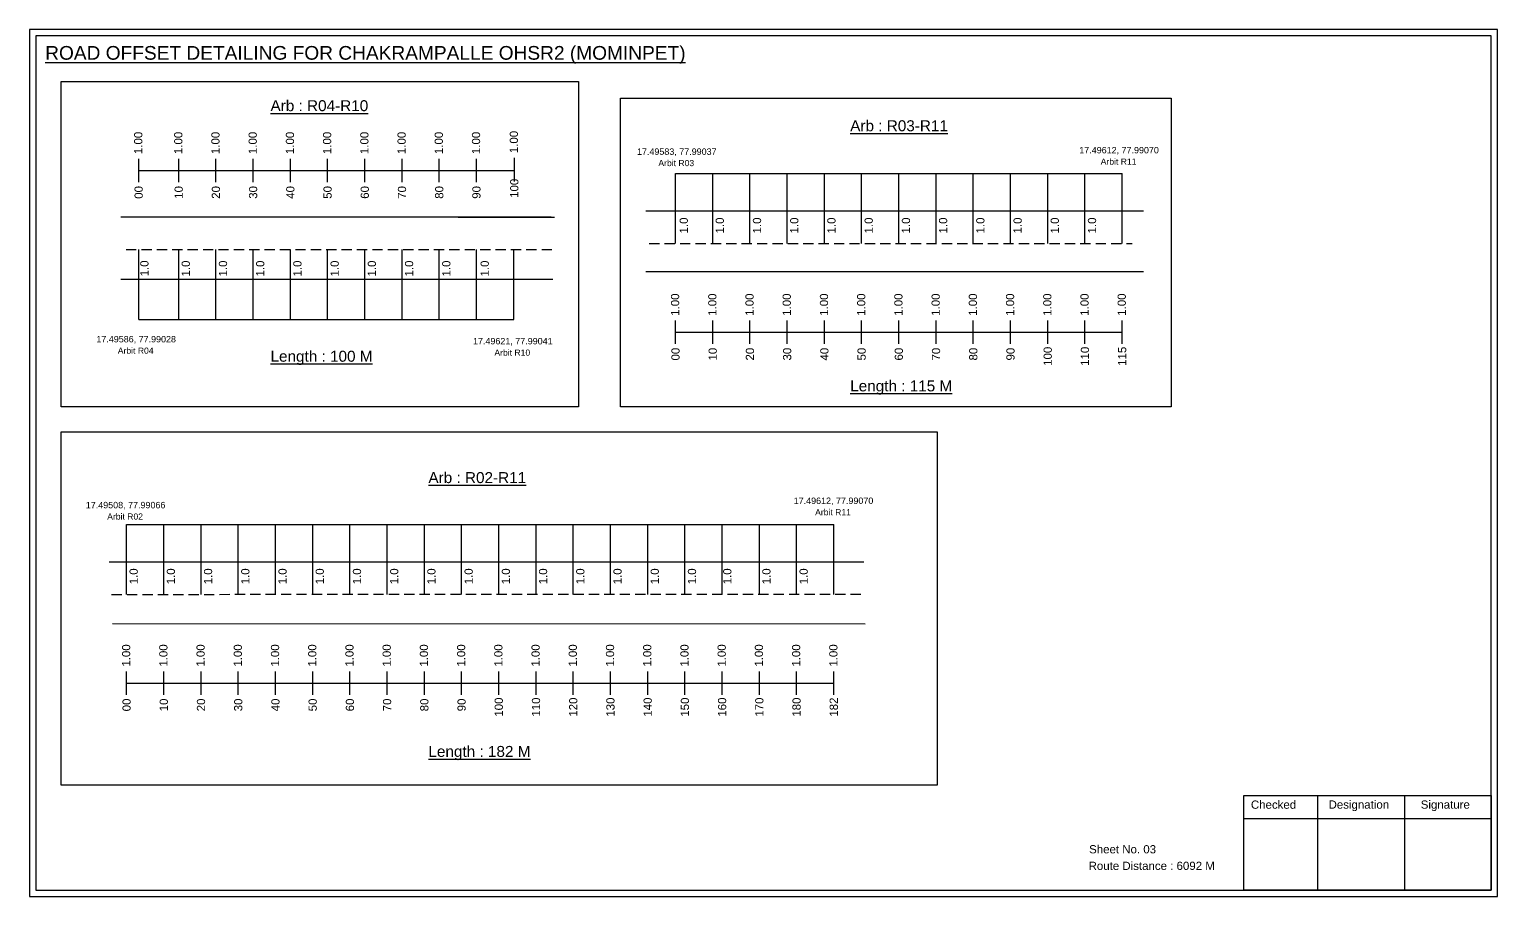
# Model space of a CAD drawing. Header units: inches. Extents: x 664 to 10563, y 382 to 1817.
# Drawn here: x 5270 to 5807, y 382 to 699 of the extents above; entities that cross this region are included whole.
import ezdxf

# ---------------------------------------------------------------- set-up
doc = ezdxf.new("R2010")
doc.units = ezdxf.units.IN
doc.header["$MEASUREMENT"] = 0
doc.linetypes.add('DASHED2', pattern=[0.375, 0.25, -0.125])
doc.layers.add('PDF_Geometry', color=7, linetype='Continuous')
doc.layers.add('PDF_Text', color=5, linetype='Continuous')
doc.styles.add('PDF Arial', font='arial.ttf')
doc.styles.get("Standard").update_dxf_attribs({"font": 'arial.ttf'})

msp = doc.modelspace()

# ---------------------------------------------------------------- linework, layer by layer
at = {"color": 217, "true_color": 0x93278f}
for p, q in [((5310.18, 642.67), (5310.18, 651.22)), ((5324.81, 642.67), (5324.81, 651.22)), ((5338.41, 642.67), (5338.41, 651.22)), ((5352.01, 642.67), (5352.01, 651.22)), ((5365.61, 642.67), (5365.61, 651.22)), ((5379.21, 642.67), (5379.21, 651.22)), ((5392.81, 642.67), (5392.81, 651.22)), ((5406.41, 642.67), (5406.41, 651.22)), ((5420.01, 642.67), (5420.01, 651.22)), ((5433.61, 642.67), (5433.61, 651.22)), ((5447.44, 642.99), (5447.44, 651.55)), ((5310.18, 646.94), (5447.44, 647.02)), ((5506.34, 583.61), (5506.34, 592.17)), ((5519.94, 583.61), (5519.94, 592.17)), ((5533.54, 583.61), (5533.54, 592.17)), ((5547.14, 583.61), (5547.14, 592.17)), ((5560.74, 583.61), (5560.74, 592.17)), ((5574.34, 583.61), (5574.34, 592.17)), ((5587.94, 583.61), (5587.94, 592.17)), ((5601.54, 583.61), (5601.54, 592.17)), ((5615.14, 583.61), (5615.14, 592.17)), ((5628.74, 583.61), (5628.74, 592.17)), ((5642.34, 583.61), (5642.34, 592.17)), ((5655.94, 583.61), (5655.94, 592.17)), ((5669.54, 583.61), (5669.54, 592.17)), ((5506.34, 587.88), (5669.54, 587.91)), ((5305.77, 455.48), (5305.77, 464.04)), ((5319.37, 455.48), (5319.37, 464.04)), ((5332.97, 455.48), (5332.97, 464.04)), ((5346.57, 455.48), (5346.57, 464.04)), ((5360.17, 455.48), (5360.17, 464.04)), ((5373.77, 455.48), (5373.77, 464.04)), ((5387.37, 455.48), (5387.37, 464.04)), ((5400.97, 455.48), (5400.97, 464.04)), ((5414.57, 455.48), (5414.57, 464.04)), ((5428.17, 455.48), (5428.17, 464.04)), ((5441.77, 455.48), (5441.77, 464.04)), ((5455.37, 455.48), (5455.37, 464.04)), ((5468.97, 455.48), (5468.97, 464.04)), ((5482.57, 455.48), (5482.57, 464.04)), ((5496.17, 455.48), (5496.17, 464.04)), ((5509.77, 455.48), (5509.77, 464.04)), ((5523.37, 455.48), (5523.37, 464.04)), ((5536.97, 455.48), (5536.97, 464.04)), ((5550.57, 455.48), (5550.57, 464.04)), ((5564.17, 455.48), (5564.17, 464.04)), ((5305.77, 459.75), (5564.17, 459.8))]:
    msp.add_line(p, q, dxfattribs=at)
at = {"color": 5}
for p, q in [((5506.34, 645.84), (5669.54, 645.84)), ((5310.18, 592.52), (5447.21, 592.52)), ((5305.77, 517.7), (5564.17, 517.72))]:
    msp.add_line(p, q, dxfattribs=at)
for p, q in [((5506.34, 620.31), (5506.34, 645.84)), ((5519.94, 620.31), (5519.94, 645.84)), ((5533.54, 620.31), (5533.54, 645.84)), ((5547.14, 620.31), (5547.14, 645.84)), ((5560.74, 620.31), (5560.74, 645.84)), ((5574.34, 620.31), (5574.34, 645.84)), ((5587.94, 620.31), (5587.94, 645.84)), ((5601.54, 620.31), (5601.54, 645.84)), ((5615.14, 620.31), (5615.14, 645.84)), ((5628.74, 620.31), (5628.74, 645.84)), ((5642.34, 620.31), (5642.34, 645.84)), ((5655.94, 620.31), (5655.94, 645.84)), ((5669.54, 620.31), (5669.54, 645.84)), ((5460.87, 629.94), (5303.63, 629.94)), ((5426.87, 629.94), (5462.12, 629.94)), ((5495.46, 632.19), (5677.37, 632.19)), ((5310.18, 592.52), (5310.18, 618.06)), ((5324.81, 592.52), (5324.81, 618.06)), ((5338.41, 592.52), (5338.41, 618.06)), ((5352.01, 592.52), (5352.01, 618.06)), ((5365.61, 592.52), (5365.61, 618.06)), ((5379.21, 592.52), (5379.21, 618.06)), ((5392.81, 592.52), (5392.81, 618.06)), ((5406.41, 592.52), (5406.41, 618.06)), ((5420.01, 592.52), (5420.01, 618.06)), ((5433.61, 592.52), (5433.61, 618.06)), ((5447.21, 592.52), (5447.21, 618.06)), ((5303.63, 607.26), (5335.74, 607.26)), ((5335.74, 607.26), (5461.56, 607.26)), ((5677.37, 610.01), (5495.46, 610.01)), ((5305.77, 492.18), (5305.77, 517.72)), ((5319.37, 492.18), (5319.37, 517.72)), ((5332.97, 492.18), (5332.97, 517.72)), ((5346.57, 492.18), (5346.57, 517.72)), ((5360.17, 492.18), (5360.17, 517.72)), ((5373.77, 492.18), (5373.77, 517.72)), ((5387.37, 492.18), (5387.37, 517.72)), ((5400.97, 492.18), (5400.97, 517.72)), ((5414.57, 492.18), (5414.57, 517.72)), ((5428.17, 492.18), (5428.17, 517.72)), ((5441.77, 492.18), (5441.77, 517.72)), ((5455.37, 492.18), (5455.37, 517.72)), ((5468.97, 492.18), (5468.97, 517.72)), ((5482.57, 492.18), (5482.57, 517.72)), ((5496.17, 492.18), (5496.17, 517.72)), ((5509.77, 492.18), (5509.77, 517.72)), ((5523.37, 492.18), (5523.37, 517.72)), ((5536.97, 492.18), (5536.97, 517.72)), ((5550.57, 492.18), (5550.57, 517.72)), ((5564.17, 492.18), (5564.17, 517.72)), ((5299.35, 504.06), (5575.15, 504.06)), ((5300.6, 481.5), (5575.6, 481.46))]:
    msp.add_line(p, q)
at = {"linetype": 'DASHED2', "ltscale": 15}
for p, q in [((5305.56, 618.06), (5461.86, 618.06)), ((5496.74, 620.31), (5673.15, 620.31)), ((5300.31, 492.18), (5574.36, 492.23))]:
    msp.add_line(p, q, dxfattribs=at)
for points in [[(5281.91, 679.47), (5470.84, 679.47), (5470.84, 560.65), (5281.91, 560.65)], [(5486.25, 673.33), (5687.49, 673.33), (5687.49, 560.65), (5486.25, 560.65)], [(5281.91, 551.5), (5601.96, 551.5), (5601.96, 422.51), (5281.91, 422.51)]]:
    msp.add_lwpolyline(points, close=True)
at = {"layer": 'PDF_Geometry'}
for points in [[(5270.24, 698.51), (5270.24, 381.79), (5806.71, 381.79), (5806.71, 698.51)], [(5272.57, 696.18), (5272.57, 384.21), (5804.3, 384.21), (5804.3, 696.18)]]:
    msp.add_lwpolyline(points, close=True, dxfattribs=at)
at = {"layer": 'PDF_Geometry', "color": 242, "true_color": 0xcc1f26}
msp.add_lwpolyline([(5804.3, 384.12), (5713.95, 384.12), (5713.95, 418.73), (5804.3, 418.73)], close=True, dxfattribs=at)
for points in [[(5740.93, 418.73), (5740.93, 384.12)], [(5772.66, 418.73), (5772.66, 384.12)], [(5713.95, 410.36), (5804.3, 410.36)]]:
    msp.add_lwpolyline(points, dxfattribs=at)

# ---------------------------------------------------------------- texts
at = {"color": 242, "true_color": 0xcd2027}
for s, height, p in [('%%UROAD OFFSET DETAILING FOR CHAKRAMPALLE OHSR2 (MOMINPET)', 5, (5276.02, 687.43)), ('%%UArb : R04-R10', 4, (5358.35, 668.64)), ('%%UArb : R03-R11', 4, (5570.16, 661.31)), ('%%ULength : 100 M', 4, (5358.35, 577.14)), ('%%ULength : 115 M', 4, (5570.16, 566.31)), ('%%UArb : R02-R11', 4, (5416.05, 532.82)), ('%%ULength : 182 M', 4, (5416.05, 432.82))]:
    msp.add_text(s, height=height, dxfattribs=at).set_placement(p)
at = {"color": 217, "true_color": 0x93278f}
for s, p in [('1.00', (5311.51, 652.96)), ('1.00', (5326.14, 652.96)), ('1.00', (5339.74, 652.96)), ('1.00', (5353.34, 652.96)), ('1.00', (5366.94, 652.96)), ('1.00', (5380.54, 652.96)), ('1.00', (5394.14, 652.96)), ('1.00', (5407.74, 652.96)), ('1.00', (5421.34, 652.96)), ('1.00', (5434.94, 652.96)), ('1.00', (5448.76, 653.29)), ('100', (5448.91, 636.97)), ('00', (5311.66, 636.64)), ('10', (5326.29, 636.64)), ('20', (5339.89, 636.64)), ('30', (5353.49, 636.64)), ('40', (5367.09, 636.64)), ('50', (5380.69, 636.64)), ('60', (5394.29, 636.64)), ('70', (5407.89, 636.64)), ('80', (5421.49, 636.64)), ('90', (5435.09, 636.64)), ('1.00', (5507.67, 593.9)), ('1.00', (5521.27, 593.9)), ('1.00', (5534.87, 593.9)), ('1.00', (5548.47, 593.9)), ('1.00', (5562.07, 593.9)), ('1.00', (5575.67, 593.9)), ('1.00', (5589.27, 593.9)), ('1.00', (5602.87, 593.9)), ('1.00', (5616.47, 593.9)), ('1.00', (5630.07, 593.9)), ('1.00', (5643.67, 593.9)), ('1.00', (5657.27, 593.9)), ('1.00', (5670.87, 593.91)), ('00', (5507.82, 577.58)), ('10', (5521.42, 577.58)), ('20', (5535.02, 577.58)), ('30', (5548.62, 577.58)), ('40', (5562.22, 577.58)), ('50', (5575.82, 577.58)), ('60', (5589.42, 577.58)), ('70', (5603.02, 577.58)), ('80', (5616.62, 577.58)), ('90', (5630.22, 577.58)), ('100', (5643.82, 575.63)), ('110', (5657.42, 575.63)), ('115', (5671.02, 575.63)), ('1.00', (5307.1, 465.78)), ('1.00', (5320.7, 465.78)), ('1.00', (5334.3, 465.78)), ('1.00', (5347.9, 465.78)), ('1.00', (5361.5, 465.78)), ('1.00', (5375.1, 465.78)), ('1.00', (5388.7, 465.78)), ('1.00', (5402.3, 465.78)), ('1.00', (5415.9, 465.78)), ('1.00', (5429.5, 465.78)), ('1.00', (5443.1, 465.78)), ('1.00', (5456.7, 465.78)), ('1.00', (5470.3, 465.78)), ('1.00', (5483.9, 465.78)), ('1.00', (5497.5, 465.78)), ('1.00', (5511.1, 465.78)), ('1.00', (5524.7, 465.78)), ('1.00', (5538.3, 465.78)), ('1.00', (5551.9, 465.78)), ('1.00', (5565.5, 465.78)), ('00', (5307.25, 449.46)), ('10', (5320.85, 449.46)), ('20', (5334.45, 449.46)), ('30', (5348.05, 449.46)), ('40', (5361.65, 449.46)), ('50', (5375.25, 449.46)), ('60', (5388.85, 449.46)), ('70', (5402.45, 449.46)), ('80', (5416.05, 449.46)), ('90', (5429.65, 449.46)), ('100', (5443.25, 447.5)), ('110', (5456.85, 447.5)), ('120', (5470.45, 447.5)), ('130', (5484.05, 447.5)), ('140', (5497.65, 447.5)), ('150', (5511.25, 447.5)), ('160', (5524.85, 447.5)), ('170', (5538.45, 447.5)), ('180', (5552.05, 447.5)), ('182', (5565.65, 447.5))]:
    msp.add_text(s, height=3, rotation=90, dxfattribs=at).set_placement(p)
at = {"color": 5}
for s, height, p in [('17.49583, 77.99037', 2.34, (5492.25, 652.69)), ('17.49612, 77.99070', 2.34, (5653.86, 653.23)), ('Arbit R03', 2.246, (5500.07, 648.56)), ('Arbit R11', 2.246, (5661.68, 649.1)), ('17.49586, 77.99028', 2.34, (5294.72, 584.19)), ('17.49621, 77.99041', 2.34, (5432.34, 583.47)), ('Arbit R04', 2.246, (5302.55, 580.06)), ('Arbit R10', 2.246, (5440.16, 579.34)), ('17.49508, 77.99066', 2.34, (5290.86, 523.61)), ('17.49612, 77.99070', 2.34, (5549.52, 525.19)), ('Arbit R02', 2.246, (5298.68, 519.48)), ('Arbit R11', 2.246, (5557.34, 521.06))]:
    msp.add_text(s, height=height, dxfattribs=at).set_placement(p)
for p in [(5510.85, 623.98), (5524.01, 623.98), (5537.61, 623.98), (5551.21, 623.98), (5564.81, 623.98), (5578.41, 623.98), (5592.01, 623.98), (5605.61, 623.98), (5619.21, 623.98), (5632.81, 623.98), (5646.41, 623.98), (5660.01, 623.98), (5313.78, 608.31), (5328.88, 608.25), (5342.48, 608.25), (5356.08, 608.25), (5369.68, 608.25), (5383.28, 608.25), (5396.88, 608.25), (5410.48, 608.25), (5424.08, 608.25), (5438.11, 608.25), (5309.84, 495.85), (5323.44, 495.85), (5337.04, 495.85), (5350.64, 495.85), (5364.24, 495.85), (5377.84, 495.85), (5391.44, 495.85), (5405.04, 495.85), (5418.64, 495.85), (5432.24, 495.85), (5445.84, 495.85), (5459.44, 495.85), (5473.04, 495.85), (5486.64, 495.85), (5500.24, 495.85), (5513.84, 495.85), (5526.75, 495.85), (5541.04, 495.85), (5554.64, 495.85)]:
    msp.add_text('1.0', height=3, rotation=90).set_placement(p)
for s, p in [('Sheet No. 03', (5657.45, 397.59)), ('Route Distance : 6092 M', (5657.26, 391.54))]:
    msp.add_text(s, height=3).set_placement(p)
at = {"layer": 'PDF_Text', "color": 7, "attachment_point": 7, "style": 'PDF Arial'}
for s, insert, char_height in [('Checked', (5716.56, 413.84), 3.001), ('Designation', (5744.94, 413.01), 3.0006), ('Signature', (5778.62, 413.01), 3.001)]:
    msp.add_mtext(s, dxfattribs=dict(at, insert=insert, char_height=char_height))

doc.saveas('drawing.dxf')
